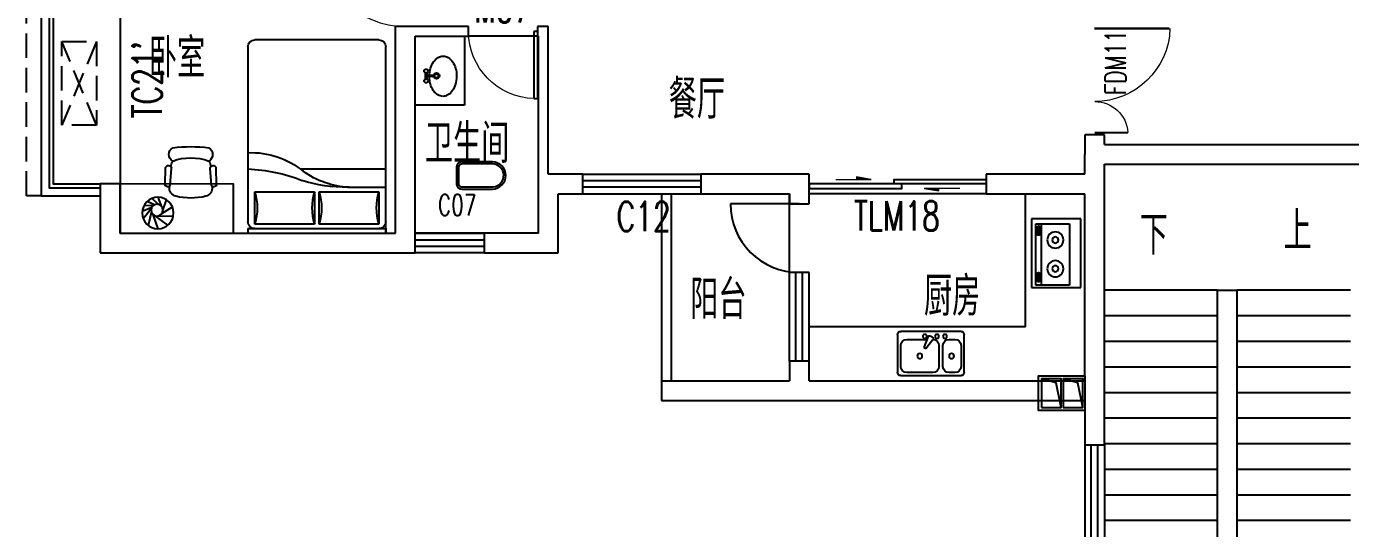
# Model space of a CAD drawing. Extents: x -503102 to -474302, y -636822 to -607622.
# Drawn here: x -503102 to -489652, y -622472 to -617372 of the extents above; entities that cross this region are included whole.
import ezdxf

# ---------------------------------------------------------------- set-up
doc = ezdxf.new("R2010")
doc.units = 0
doc.header["$LTSCALE"] = 1000
doc.header["$MEASUREMENT"] = 0
doc.linetypes.add('DASH', pattern=[0.35, 0.25, -0.1])
doc.layers.get('0').update_dxf_attribs({"linetype": 'CONTINUOUS'})
for name, color, linetype in [('BACONY', 6, 'CONTINUOUS'), ('FUR', 8, 'CONTINUOUS'), ('LVTRY', 8, 'CONTINUOUS'), ('PUB_DIM', 3, 'CONTINUOUS'), ('STAIR', 3, 'CONTINUOUS'), ('Text(文字)', 7, 'CONTINUOUS'), ('WALL', 2, 'CONTINUOUS'), ('WINDOW', 3, 'CONTINUOUS'), ('WINDOW_TEXT', 7, 'CONTINUOUS'), ('厨洁', 151, 'CONTINUOUS'), ('看线', 4, 'CONTINUOUS')]:
    doc.layers.add(name, color=color, linetype=linetype)
doc.layers.get('PUB_DIM').off()
doc.styles.add('_TCH_WINDOW', font='SIMPLEX', dxfattribs={"height": 3.5, "bigfont": 'GBCBIG'})
doc.styles.add('ATT', font='TXT')
doc.styles.add('DIM_FONT', font='ROMAND.shx', dxfattribs={"width": 0.7})
doc.styles.add('HZ', font='', dxfattribs={"width": 0.8})
doc.styles.get("Standard").update_dxf_attribs({"font": 'GBENOR', "bigfont": 'GBCBIG'})
doc.styles.get('HZ').set_extended_font_data('FangSong_GB2312')

# ---------------------------------------------------------------- blocks, each defined once
blk = doc.blocks.new('_E0BEL')
for p, q in [((0.6522834217175844, 117.5468732497684), (0.6522834221832455, 175.4968652047246)), ((12.65228342043701, 117.546873249601), (12.65228342096088, 175.4968652046154))]:
    blk.add_line(p, q)
for points, elevation in [([(12.65228342072805, 144.4557307574068, -0.0619213949914959), (85.7782436676789, 132.8287402738206, -0.0806552344356535), (148.7483689803048, 103.0044666416215, -0.1070504517096757), (194.1216056675766, 54.70981296166428, -0.138025864509439), (207.763815885759, 4.759227035472576, -0.1380258645093435), (193.353379306267, -44.97517002812672, -0.1070504517096055), (147.241206596489, -92.5647876926232, -0.0806552344357575), (83.8189038807759, -121.4150129582231, -0.0685214539471183), (2.633864805917255, -131.9564896668926, -0.0685214539470119), (-78.37906457250936, -120.1650277401895, -0.0806552344355982), (-141.3491898851352, -90.34075410804508, -0.1070504517095691), (-186.7224265724071, -42.04610042814965, -0.1380258645093513), (-200.3646367906476, 7.904485498162102, -0.1380258645094051)], 3.022155e-10), ([(-200.3646367906476, 7.904485498162102, -0.1380258645094051), (-185.9542002111557, 57.63888256903374, -0.1070504517097264), (-139.8420275013195, 105.2285002335338, -0.080655234435653), (-76.41972478554817, 134.0787254917377, -0.0650796564933818), (0.6522834219504148, 144.6237121807207, -0.0685214539470985)], 4.42014e-10)]:
    blk.add_lwpolyline(points, format="xyb", dxfattribs=dict(elevation=elevation))
for centre, radius in [((-43.34771657944656, 177.7264958539926, -4.22629522e-08), 20), ((56.65228342270712, 177.7264958530068, -4.22629522e-08), 20), ((7.181711176817771, 71.89251920751121, -4.22629522e-08), 30), ((7.181711176817771, 71.89251920751121, -4.22629522e-08), 20)]:
    blk.add_circle(centre, radius)
for centre, radius, start, end in [((6.652283418748992, -329.2449491757216, -4.22629522e-08), 516.9714450257705, 86.43569890830454, 93.56430109063734), ((6.652283428062217, 684.6979408753886, -4.22629522e-08), 516.9714450257438, 266.4356989083039, 269.3350069933236), ((6.652283423347397, 175.4968652046736, -4.22629522e-08), 6.000000000000227, 359.9999999994708, 179.9999999994708), ((6.652283428062217, 684.6979408753886, -4.22629522e-08), 516.9714450257438, 270.6649930056174, 273.564301090637), ((6.652283422881736, 117.5468732497174, -4.22629522e-08), 6.000000000000227, 179.9999999994708, 359.9999999994708)]:
    blk.add_arc(centre, radius, start, end)
at = {"style": 'DIM_FONT', "width": 0.8, "flags": 9}
for tag in ['YSIZE', 'XSIZE']:
    blk.add_attdef(tag, (0, 0), '', height=0.5, dxfattribs=at)
blk = doc.blocks.new('drr')
at = {"layer": '厨洁'}
for p, q in [((264992.566410295, 83147.70016103463), (264992.566410295, 83536.33652467102)), ((265023.2482284768, 83567.01834285283), (265636.8845921132, 83567.01834285283)), ((265350.5209557495, 83536.33652467102), (265084.6118648404, 83536.33652467102)), ((265575.5209557495, 83536.33652467102), (265514.1573193859, 83536.33652467102)), ((265667.566410295, 83536.33652467102), (265667.566410295, 83147.70016103463)), ((265023.2482284768, 83474.97288830737), (265023.2482284768, 83260.20016103463)), ((265411.8845921133, 83260.20016103463), (265411.8845921133, 83474.97288830737)), ((265452.7936830223, 83474.97288830737), (265452.7936830223, 83260.20016103463)), ((265636.8845921132, 83260.20016103463), (265636.8845921132, 83474.97288830737)), ((265259.8456898405, 83279.55327012556), (265277.5598580224, 83289.78054285284)), ((265298.6617284768, 83175.94283603464), (265259.8456898405, 83279.55327012556)), ((265277.5598580224, 83289.78054285284), (265347.8811125677, 83204.35966103464)), ((265084.6118648404, 83198.83652467099), (265290.0849739313, 83198.83652467099)), ((265328.0434966586, 83165.40461330736), (265342.3165966586, 83173.64519739828)), ((265514.1573193859, 83198.83652467099), (265575.5209557495, 83198.83652467099)), ((265636.8845921132, 83117.01834285283), (265023.2482284768, 83117.01834285283))]:
    blk.add_line(p, q, dxfattribs=at)
for centre, radius in [((265217.5664102952, 83367.586524671), 25.56818181818182), ((265539.7255012041, 83367.586524671), 25.56818181818182), ((265268.7027739313, 83168.1547064892), 20.45454545454545), ((265391.4300466587, 83168.1547064892), 20.45454545454545), ((265473.2482284768, 83168.1547064892), 20.45454545454545)]:
    blk.add_circle(centre, radius, dxfattribs=at)
for centre, radius, start, end in [((265023.2482284768, 83536.33652467102), 30.68181818181818, 90, 180), ((265084.6118648404, 83474.97288830737), 61.36363636363636, 90, 180), ((265350.5209557495, 83474.97288830737), 61.36363636363636, 0, 90), ((265514.1573193859, 83474.97288830737), 61.36363636363636, 90, 180), ((265575.5209557495, 83474.97288830737), 61.36363636363636, 0, 90), ((265636.8845921132, 83536.33652467102), 30.68181818181818, 0, 90), ((265084.6118648404, 83260.20016103463), 61.36363636363636, 180, 270), ((265350.5209557495, 83260.20016103463), 61.36363636363636, 270, 360), ((265514.1573193859, 83260.20016103463), 61.36363636363636, 180, 270), ((265575.5209557495, 83260.20016103463), 61.36363636363636, 270, 360), ((265023.2482284768, 83147.70016103463), 30.68181818181818, 180, 270), ((265317.8162239314, 83183.11876103464), 20.45454545454545, 200.5376779997213, 300.0000000000623), ((265332.0893239313, 83191.35934512553), 20.45454545454545, 300.0000000000623, 399.4623220008738), ((265636.8845921132, 83147.70016103463), 30.68181818181818, 270, 360)]:
    blk.add_arc(centre, radius, start, end, dxfattribs=at)
blk = doc.blocks.new('ewerw')
at = {"layer": '厨洁'}
for p, q in [((266352.5373784888, 82672.94943158956), (266852.5373784888, 82672.94943158956)), ((266352.5373784888, 81972.94943158959), (266352.5373784888, 82672.94943158956)), ((266397.0003916404, 82646.42157585), (266397.0003916404, 82023.64773799322)), ((266739.4456716567, 82646.42157585), (266397.0003916404, 82646.42157585)), ((266421.0074205657, 82603.35737043529), (266404.3871697712, 82603.35737043529)), ((266404.3871697712, 82603.35737043529), (266404.3871697712, 82538.68896090382)), ((266430.4835372786, 82613.82220474404), (266418.7725500546, 82613.70369991528)), ((266421.0074205657, 82538.68896090382), (266421.0074205657, 82603.35737043529)), ((266452.6958668246, 82646.42157585), (266452.6958668246, 82023.64773799322)), ((266739.4456716567, 82023.64773799322), (266739.4456716567, 82646.42157585)), ((266852.5373784888, 82672.94943158956), (266852.5373784888, 81972.94943158959)), ((266404.3871697712, 82538.68896090382), (266421.0074205657, 82538.68896090382)), ((266429.3072335909, 82522.06034991307), (266418.7913871265, 82522.06034991307)), ((266404.3871697712, 82130.36020737872), (266404.3871697712, 82065.69179784726)), ((266421.0074205657, 82130.36020737872), (266404.3871697712, 82130.36020737872)), ((266404.3871697712, 82065.69179784726), (266421.0074205657, 82065.69179784726)), ((266430.4835372786, 82140.82504168747), (266418.7725500546, 82140.7065368587)), ((266429.3072335909, 82049.06318685647), (266418.7913871265, 82049.06318685647)), ((266421.0074205657, 82065.69179784726), (266421.0074205657, 82130.36020737872)), ((266852.5373784888, 81972.94943158959), (266352.5373784888, 81972.94943158959)), ((266397.0003916404, 82023.64773799322), (266739.4456716567, 82023.64773799322))]:
    blk.add_line(p, q, dxfattribs=at)
for points in [[(266418.7913871265, 82522.06034991307, 0.2590339714206403), (266422.2141900414, 82523.96113434945, 0.0762761895455676), (266427.1485725783, 82535.48121423933, 0.0365148199121137), (266429.6060001075, 82549.02950470468, 0.026614996038891), (266430.6102321358, 82567.88204691456, 0.026614996038891), (266429.6060001075, 82586.73458912445, 0.0365148199121137), (266427.1485725783, 82600.28287958982, 0.0762761895455752), (266422.2141900414, 82611.80295947967, 0.2590339714203898), (266418.7913871265, 82613.70374391608, 0.2590339714202164), (266415.3685842113, 82611.80295947967, 0.056762457430155), (266411.3559685617, 82603.35737043529, 0.0365148199120382)], [(266429.3072335909, 82522.06034991307, 0.2590339714206403), (266432.7300365058, 82523.96113434945, 0.0762761895455676), (266437.6644190427, 82535.48121423933, 0.0365148199121137), (266440.1218465719, 82549.02950470468, 0.026614996038891), (266441.1260786001, 82567.88204691456, 0.026614996038891), (266440.1218465719, 82586.73458912445, 0.0365148199121137), (266437.6644190427, 82600.28287958982, 0.0762761895455752), (266432.7300365058, 82611.80295947967, 0.2590339714203898), (266429.3072335909, 82613.70374391608, 0.0784621676306809), (266428.0648777775, 82613.50758041222, 0.056762457430155)], [(266409.6663340924, 82538.68896090382, 0.0087359414318704), (266410.4342016745, 82535.48121423933, 0.0762761895456294), (266415.3685842113, 82523.96113434945, 0.2590339714204861), (266418.7913871265, 82522.06034991307, 0.2590339714206403)], [(266409.6663340924, 82065.69179784726, 0.0087359414318704), (266410.4342016745, 82062.48405118275, 0.0762761895456294), (266415.3685842113, 82050.96397129288, 0.2590339714204861), (266418.7913871265, 82049.06318685647, 0.2590339714206403)], [(266418.7913871265, 82049.06318685647, 0.2590339714206403), (266422.2141900414, 82050.96397129288, 0.0762761895455676), (266427.1485725783, 82062.48405118275, 0.0365148199121137), (266429.6060001075, 82076.0323416481, 0.026614996038891), (266430.6102321358, 82094.88488385799, 0.026614996038891), (266429.6060001075, 82113.7374260679, 0.0365148199121137), (266427.1485725783, 82127.28571653324, 0.0762761895455752), (266422.2141900414, 82138.80579642313, 0.2590339714203898), (266418.7913871265, 82140.7065808595, 0.2590339714202164), (266415.3685842113, 82138.80579642313, 0.056762457430155), (266411.3559685617, 82130.36020737872, 0.0365148199120382)], [(266429.3072335909, 82049.06318685647, 0.2590339714206403), (266432.7300365058, 82050.96397129288, 0.0762761895455676), (266437.6644190427, 82062.48405118275, 0.0365148199121137), (266440.1218465719, 82076.0323416481, 0.026614996038891), (266441.1260786001, 82094.88488385799, 0.026614996038891), (266440.1218465719, 82113.7374260679, 0.0365148199121137), (266437.6644190427, 82127.28571653324, 0.0762761895455752), (266432.7300365058, 82138.80579642313, 0.2590339714203898), (266429.3072335909, 82140.7065808595, 0.0784621676306809), (266428.0648777775, 82140.51041735565, 0.056762457430155)]]:
    blk.add_lwpolyline(points, format="xyb", dxfattribs=at)
for centre, radius in [((266593.9919507732, 82481.37460980771), 82.49649810437039), ((266593.9919507732, 82481.37460980771), 31.6309469674834), ((266593.9919507732, 82188.74138441838), 82.49649810437039), ((266593.9919507732, 82188.74138441838), 31.6309469674834)]:
    blk.add_circle(centre, radius, dxfattribs=at)
blk = doc.blocks.new('434')
at = {"layer": 'FUR'}
for p, q in [((203562.4044520982, 31868.66706669765), (203562.4044521043, 31915.33373336373)), ((203562.4044521043, 31915.33373336373), (204962.4044520869, 31915.3337331828)), ((204962.404452175, 31915.3226407245), (204962.4043573884, 31499.2627312725)), ((204962.4044520808, 31868.66706651672), (204962.4044520869, 31915.3337331828)), ((203562.4044520982, 31868.66706669765), (204962.4044520808, 31868.66706651672)), ((203562.4044518595, 30021.324951192), (203562.4044520892, 31798.66706669852)), ((204239.0711187505, 31822.0003999441), (203632.4044520913, 31822.0004000225)), ((203632.4044520913, 31822.0004000225), (203632.4044520491, 31495.3337333599)), ((204239.0711187083, 31495.3337332815), (204239.0711187505, 31822.0003999441)), ((204892.4044520757, 31822.00039985969), (204285.7377854165, 31822.00039993808)), ((204285.7377854165, 31822.00039993808), (204285.7377853743, 31495.33373327548)), ((204892.4044520334, 31495.33373319708), (204892.4044520757, 31822.00039985969)), ((204962.4044520718, 31798.66706651758), (204962.4044518421, 30021.32495101109)), ((203632.4044520491, 31495.3337333599), (204239.0711187083, 31495.3337332815)), ((204285.7377853743, 31495.33373327548), (204892.4044520334, 31495.33373319708)), ((204577.4044520314, 31448.66706657169), (204962.4044520266, 31448.66706652194)), ((204099.0711186798, 31262.00039996918), (204962.4044520024, 31262.0003998576)), ((204892.4044518339, 29951.32495102101), (203632.4044518496, 29951.32495118382))]:
    blk.add_line(p, q, dxfattribs=at)
for centre, radius, start, end in [((203632.4044520883, 31798.66706668947), 69.99999999913011, 89.99999999278577, 179.9999999923349), ((203072.4044520772, 31658.66706676359), 583.3333333260841, 343.7397949930194, 376.2602049916144), ((204799.0711187224, 31658.66706654044), 583.3333333260841, 163.7397949930193, 196.2602049916144), ((203725.7377854024, 31658.66706667914), 583.3333333260841, 343.7397949930194, 376.2602049916144), ((205452.4044520476, 31658.66706645603), 583.3333333260841, 163.7397949930193, 196.2602049916144), ((204892.4044520727, 31798.66706652663), 69.99999999913011, 359.9999999923349, 449.9999999927857), ((203484.034878909, 32977.25403336063), 1717.043043311995, 272.6160119931257, 291.4069439925834), ((204558.446118509, 29984.50039992567), 1464.289399981803, 89.25816399058093, 107.8033669933682), ((204627.0818652533, 30591.73159324254), 857.778086656007, 92.53978199187745, 126.0403109912693), ((203597.4044521045, 31921.16706669246), 824.5659566564196, 267.5672599906123, 309.54608099228), ((203632.4044518586, 30021.32495118295), 69.99999999913011, 179.9999999923349, 269.9999999927858), ((204892.3639707853, 30021.68832568353), 69.99999999913011, 270.0330484093343, 360.033048410236)]:
    blk.add_arc(centre, radius, start, end, dxfattribs=at)
blk = doc.blocks.new('12PSTG02')
at = {"color": 0, "linetype": 'ByBlock'}
for p, q in [((-5.882738000000002, 11.49340499999994), (-13.63649299999996, 11.29480499999999)), ((-5.734030000000002, 9.170817999999997), (-13.41555400000003, 8.575543000000035)), ((-4.996459000000001, 9.562866999999981), (-5.28420400000003, 9.540568000000007)), ((-5.882738000000002, -11.49340499999999), (-13.63649299999996, -11.29480499999999)), ((-5.734030000000002, -9.170817999999997), (-13.41555400000003, -8.575543000000035)), ((-4.996459000000001, -9.562866999999981), (-5.28420400000003, -9.540568000000007)), ((-4.996459000000001, -9.562866999999981), (-5.28098999999996, -9.544821000000011))]:
    blk.add_line(p, q, dxfattribs=at)
for centre, radius, start, end in [((39.48608300000002, 0), 62.48608299999999, 172.590731, 187.409269), ((-19.49999999999998, 6.311131999999987), 3.452742999999999, 30.392687, 149.607313), ((4.700969999999998, 0), 22.70097, 159.208954, 200.791046), ((-12.99883699999996, 0.9436919999999986), 7.999035000000001, 97.33471200000002, 116.212212), ((-13.09703699999998, 9.97002900000001), 1.430399999999997, 112.156422, 257.133709), ((-6.286552000000012, 10.30149600000004), 1.258456, 296.04311, 431.2838349999998), ((-4.647835999999967, 5.578087999999978), 4, 16.10866, 95), ((-28.187947, 0), 28.187947, 346.275006, 373.724994), ((-19.49999999999998, -6.311131999999987), 3.452742999999999, 210.392687, 329.607313), ((-12.99883699999996, -1.056308000000001), 7.999035000000001, 243.61801, 261.904764), ((-13.09703699999998, -9.97002900000001), 1.430399999999997, 102.866291, 247.843578), ((-6.286552000000012, -10.30149599999998), 1.258456, 288.716165, 423.95689), ((-4.647835999999967, -5.578087999999978), 4, 265, 343.89134)]:
    blk.add_arc(centre, radius, start, end, dxfattribs=at)
at = {"color": 0, "linetype": 'ByBlock', "style": 'ATT'}
for tag, p, flags in [('ITEM', (-21.99999999999999, -21), 3), ('ROOM_NUMBER', (-21.99999999999999, -29), 1)]:
    blk.add_attdef(tag, p, '', height=6, dxfattribs=dict(at, flags=flags))
blk = doc.blocks.new('-CHAI6')
at = {"xscale": 22.75, "yscale": 22.75, "zscale": 22.75}
blk.add_blockref('12PSTG02', (519.3039661977518, 27.9605796601586), dxfattribs=at)
blk = doc.blocks.new('M_C5')
for p, q in [((-60.16192104374932, 62.68461325480894), (-49.63460429589031, 152.1065615165353)), ((-28.08119270529278, 85.5738574138395), (7.413737712297004, 159.8281467487104)), ((-8.992281119622929, 87.95501956535735), (58.67843228853597, 149.1512966760219)), ((-53.99105266266269, -14.06874431869437), (-153.5547980225383, 44.95468834566416)), ((-70.82901607836537, 21.28130988847079), (-105.5706513122422, 120.2282728042846)), ((12.1610811973369, 83.25872809370229), (111.8935306657804, 114.3671185050116)), ((25.53403393035843, 75.43189319191879), (151.976158361067, 50.03246236002269)), ((42.31323223001527, 52.59037386479214), (156.1122218071468, -35.05672834750294)), ((48.33521730783104, 20.58951348862501), (102.0785434169302, -123.2070248560467)), ((-26.44012613309314, -30.03790376529833), (-152.9726097377861, -46.89755505358152)), ((14.47907216040039, -26.22849599220535), (-99.14332800768172, -125.5810515625417)), ((40.54031767207198, -2.332965136227358), (5.081947024460531, -160.0161421951379))]:
    blk.add_line(p, q)
for centre, radius in [((0, 0), 160), ((-11.20591059033177, 27.9958680989912), 60)]:
    blk.add_circle(centre, radius)
at = {"width": 0.8, "flags": 9}
for tag in ['XSIZE', 'YSIZE']:
    blk.add_attdef(tag, (0, 0), '', height=0.5, dxfattribs=at)
blk = doc.blocks.new('A$C182C7DDB')
at = {"layer": 'LVTRY', "linetype": 'Continuous'}
for p, q in [((229.9999317576003, 319.9999901166302), (180.9455086707894, 69.26152523310157)), ((449.9999317577167, 319.9999901165138), (400.9455086705566, 69.26152523286873)), ((180.9455086707894, 69.26152523310157), (29.99993175736745, 29.99999011639739)), ((400.9455086705566, 69.26152523286873), (249.9999317576004, 29.99999011639739))]:
    blk.add_line(p, q, dxfattribs=at)
for points in [[(469.9999317574838, 349.9999901163974), (-6.82425161358e-05, 349.9999901166301), (-6.82425161358e-05, -9.8838354461e-06), (469.9999317573674, -9.8834862001e-06)], [(29.99993175760029, 319.999990116281), (229.9999317576003, 319.9999901166302), (229.9999317576003, 29.99999011663021), (29.99993175736745, 29.99999011639739)], [(249.9999317576004, 319.9999901161646), (449.9999317578331, 319.9999901163974), (449.9999317573673, 29.99999011639739), (249.9999317576004, 29.99999011639739)]]:
    blk.add_lwpolyline(points, close=True, dxfattribs=at)
blk = doc.blocks.new('A$C3D92468E')
at = {"layer": 'WINDOW', "linetype": 'DASH'}
for p, q in [((849.9999953297082, -0.0003592714201659), (-4.6702916734e-06, 349.9996407285798)), ((-4.6703207772e-06, -0.0003592714201659), (849.9999953297082, 349.9996407285798))]:
    blk.add_line(p, q, dxfattribs=at)
blk.add_lwpolyline([(849.9999953297082, -0.0003592714201659), (849.9999953297082, 349.9996407285798), (-4.6702916734e-06, 349.9996407285798), (-4.6703207772e-06, -0.0003592714201659)], close=True, dxfattribs=at)
blk = doc.blocks.new('$TCHSYS$WIN2D')
for p, q in [((-0.5, 0.5), (0.5, 0.5)), ((0.5, 0.1666666666666666), (-0.5, 0.1666666666666666)), ((0.5, -0.1666666666666667), (-0.5, -0.1666666666666667)), ((-0.5, -0.5), (0.5, -0.5))]:
    blk.add_line(p, q)
blk = doc.blocks.new('$DorLib2D$00000001')
for p, q in [((0.45, 0.975), (0.5000000000000002, 0.975)), ((0.45, 0), (0.45, 0.975)), ((0.5, 0), (0.5, 0.975)), ((0.5, 0), (0.45, 0))]:
    blk.add_line(p, q)
at = {"lineweight": 13}
blk.add_arc((0.475, 0), 0.975, 91.46928358135379, 180, dxfattribs=at)
blk = doc.blocks.new('$DorLib2D$00000019')
at = {"lineweight": 13}
for p, q in [((0.15, 0.025), (0.2319490472796624, 0.0394520639279731)), ((0.35, 0.025), (0.15, 0.025)), ((0.2319490472796624, 0.0394520639279731), (0.2319490472796624, 0.025)), ((-0.35, -0.025), (-0.15, -0.025)), ((-0.15, -0.025), (-0.2319490472796624, -0.0394520639279731)), ((-0.2319490472796624, -0.0394520639279731), (-0.2319490472796624, -0.025))]:
    blk.add_line(p, q, dxfattribs=at)
for points in [[(-0.5, 0), (0.0192439877236663, 0), (0.0192439877236663, 0.025), (-0.5, 0.025)], [(0.5, -0.025), (-0.0239902237635983, -0.025), (-0.0239902237635983, 0), (0.5, 0)]]:
    blk.add_lwpolyline(points, close=True)
for points in [[(0.2319490472796624, 0.0394520639279731), (0.2319490472796624, 0.025), (0.15, 0.025)], [(-0.2319490472796624, -0.0394520639279731), (-0.2319490472796624, -0.025), (-0.15, -0.025)]]:
    blk.add_solid(points, dxfattribs=at)
blk = doc.blocks.new('$DorLib2D$00000025')
at = {"const_width": 0.02000000000002}
for points in [[(0.4809659091480242, -0.0014478852985489), (0.4809659091480242, 0.6906370592223703)], [(-0.4809658959978972, 0.0014478759854028), (-0.4809658959978972, 0.3083976873278363)]]:
    blk.add_lwpolyline(points, dxfattribs=at)
at = {"lineweight": 13}
for centre, radius, start, end in [((0.5046168020418103, -0.0019208093578045), 0.6987497204383784, 91.93968624619532, 179.7237749158179), ((-0.5007908120541872, 0.0025725639175704), 0.3066680763238383, 359.7898704781727, 445.750825813995)]:
    blk.add_arc(centre, radius, start, end, dxfattribs=at)

msp = doc.modelspace()

# ---------------------------------------------------------------- linework, layer by layer
msp.add_line((-499151.8808220792, -617471.6444130027), (-498651.8808220793, -617471.6444130027))
at = {"layer": 'BACONY'}
for p, q in [((-496651.8808220792, -619071.643608544), (-496651.8808220792, -620971.6436085437)), ((-496551.8808220794, -619071.643608544), (-496551.8808220794, -620971.6436085437))]:
    msp.add_line(p, q, dxfattribs=at)
at = {"layer": 'FUR'}
msp.add_lwpolyline([(-502151.8810641723, -618971.6325163139), (-502151.8808218426, -619471.632516329), (-500998.8053643729, -619471.818724738), (-500998.8056067026, -618971.818724738)], close=True, dxfattribs=at)
at = {"layer": 'STAIR'}
for p, q in [((-491001.8808220849, -620051.6436085443), (-492151.8808220849, -620051.6436085443)), ((-489651.8808220847, -620051.6436085443), (-490801.8808220848, -620051.6436085443)), ((-491001.8808220849, -620311.6436085443), (-492151.8808220849, -620311.6436085443)), ((-489651.880822085, -620311.6436085443), (-490801.8808220851, -620311.6436085443)), ((-491001.8808220849, -620571.6436085441), (-492151.8808220849, -620571.6436085444)), ((-489651.880822085, -620571.6436085444), (-490801.8808220851, -620571.6436085441)), ((-491001.8808220849, -620831.6436085443), (-492151.8808220849, -620831.6436085444)), ((-489651.8808220854, -620831.6436085444), (-490801.8808220854, -620831.6436085443)), ((-491001.8808220849, -621091.643608544), (-492151.8808220849, -621091.6436085444)), ((-489651.8808220854, -621091.6436085444), (-490801.8808220854, -621091.643608544)), ((-491001.8808220849, -621351.643608544), (-492151.8808220849, -621351.6436085444)), ((-489651.8808220854, -621351.6436085444), (-490801.8808220854, -621351.643608544)), ((-491001.8808220846, -621611.6436085443), (-492151.8808220846, -621611.6436085444)), ((-489651.8808220854, -621611.6436085444), (-490801.8808220854, -621611.6436085443)), ((-491001.8808220846, -621871.6436085443), (-492151.8808220846, -621871.6436085443)), ((-489651.8808220854, -621871.6436085443), (-490801.8808220854, -621871.6436085443)), ((-491001.8808220844, -622131.6436085441), (-492151.8808220844, -622131.6436085444)), ((-489651.8808220854, -622131.6436085444), (-490801.8808220854, -622131.6436085441)), ((-491001.8808220844, -622391.643608544), (-492151.8808220844, -622391.6436085444)), ((-489651.8808220855, -622391.6436085444), (-490801.8808220855, -622391.643608544))]:
    msp.add_line(p, q, dxfattribs=at)
at = {"layer": 'Text(文字)'}
msp.add_lwpolyline([(-490226.8808220828, -619751.6436085444, 0, 0, 0), (-490226.8808220849, -621571.643608545, 80, 0, 0), (-490226.8808220854, -621871.643608545, 0, 0, 0)], format="xyseb", dxfattribs=at)
at = {"layer": 'WALL', "linetype": 'Continuous'}
for p, q in [((-499151.8808220702, -617371.6444130233), (-499351.8808220794, -617371.6444130025)), ((-499351.8808220549, -619471.6436085465), (-499351.8808220794, -617371.6444130025)), ((-498611.7825418606, -617371.6444130146), (-499151.8808220702, -617371.6444130233)), ((-499151.8808220813, -617471.6444129687), (-498611.7825418606, -617471.6444129297)), ((-499151.8808220813, -619471.6436085509), (-499151.8808220813, -617471.6444129687)), ((-498611.7825418606, -617471.6444129297), (-498611.7825418606, -617371.6444130146)), ((-497801.2470261067, -617371.6444130233), (-497911.782541708, -617371.6444130146)), ((-497911.782541708, -617371.6444130146), (-497911.782541708, -617471.6444129297)), ((-497911.782541708, -617471.6444129297), (-497901.2470261459, -617471.6444129687)), ((-497901.2470261223, -618989.433950898), (-497901.2470261459, -617471.6444129687)), ((-497801.2470261068, -618871.6436085423), (-497801.2470261067, -617371.6444130233)), ((-492151.8808220877, -618471.6436085579), (-492351.8808220712, -618471.6436085589)), ((-492351.8808220712, -618471.6436085589), (-492351.8808220723, -618671.6436085453)), ((-492151.8808220854, -618571.6436085358), (-492151.8808220877, -618471.6436085579)), ((-492351.880822142, -618871.6436085464), (-492351.8808220723, -618671.643608543)), ((-492151.8808220854, -618571.6436085358), (-488501.8808220794, -618571.643608545)), ((-492151.880821936, -618771.6436085358), (-488601.8808220831, -618771.6436085365)), ((-492151.880822078, -618971.6436085454), (-492151.880821936, -618771.6436085358)), ((-497451.8808220426, -618871.6436085217), (-497801.2470261068, -618871.6436085423)), ((-497451.8808220426, -619071.6436085628), (-497451.8808220426, -618871.6436085217)), ((-495251.8808220794, -618871.6436085443), (-496251.8808220425, -618871.6436085226)), ((-496251.8808220425, -618871.6436085226), (-496251.8808220425, -619071.6436085626)), ((-495151.8808220426, -618871.643608546), (-495251.8808220794, -618871.6436085443)), ((-495151.8808220836, -619071.6436085261), (-495151.8808220426, -618871.643608546)), ((-492351.880822142, -618871.6436085464), (-493351.8808220424, -618871.6436085475)), ((-493351.8808220424, -618871.6436085475), (-493351.8808220424, -619071.6436085459)), ((-502151.8808221014, -618971.6440107609), (-502351.8808220737, -618971.6440107609)), ((-502351.8808220737, -618971.6440107609), (-502351.8808220734, -619671.6436085464)), ((-502151.880822091, -619471.6436085465), (-502151.8808221014, -618971.6440107609)), ((-497901.8808220319, -619471.6436085509), (-497901.8808220794, -618971.6436085443)), ((-497701.8808220321, -619671.643608551), (-497701.8808220321, -619071.6436085565)), ((-497701.8808220321, -619071.6436085565), (-497451.8808220426, -619071.6436085628)), ((-496251.8808220425, -619071.6436085626), (-495351.8808220832, -619071.6436085564)), ((-495351.8808220832, -619071.6436085564), (-495351.8808220906, -619171.6436085392)), ((-495151.8808220836, -619171.6436085394), (-495151.8808220836, -619071.6436085261)), ((-493351.8808220424, -619071.6436085459), (-492351.8808220716, -619071.6436085261)), ((-492351.8808220723, -620971.6436085571), (-492351.8808220716, -619071.6436085261)), ((-492151.880822079, -621071.6436085444), (-492151.880822078, -618971.6436085436)), ((-495351.8808220906, -619171.6436085392), (-495151.8808220836, -619171.6436085394)), ((-502151.880822091, -619471.6436085465), (-499351.8808220549, -619471.6436085465)), ((-499151.8808221188, -619671.6436085396), (-499151.8808221188, -619471.6436085651)), ((-497901.8808220319, -619471.6436085509), (-498451.8808220425, -619471.6436085651)), ((-498451.8808220425, -619471.6436085651), (-498451.8808220425, -619671.6436085426)), ((-502351.8808220734, -619671.6436085464), (-499251.880822079, -619671.6436085444)), ((-499251.880822079, -619671.6436085444), (-499151.8808221188, -619671.6436085396)), ((-498451.8808220425, -619671.6436085426), (-497701.8808220321, -619671.643608551)), ((-491001.8808220861, -624471.6436085443), (-491001.8808220844, -620051.6436085443)), ((-491001.8808220844, -620051.6436085443), (-490801.8808220846, -620051.6436085443)), ((-490801.880822086, -624471.6436085443), (-490801.8808220846, -620051.6436085443)), ((-495151.8808220831, -620771.6436085394), (-495351.8808220906, -620771.6436085394)), ((-495351.8808220906, -620771.6436085394), (-495351.8808220832, -620971.6436085319)), ((-495151.8808220831, -620971.6436085599), (-495151.8808220831, -620771.6436085394)), ((-496651.8808220792, -620971.6436085444), (-495351.8808220832, -620971.6436085319)), ((-496651.8808220792, -620971.6436085444), (-496651.8808220795, -621171.6436085444)), ((-495151.8808220831, -620971.6436085599), (-492351.8808220723, -620971.6436085571)), ((-492151.8808220714, -621621.6436085267), (-492151.880822079, -621071.6436085445)), ((-496651.8808220795, -621171.6436085444), (-495251.8808220818, -621171.6436085474)), ((-495251.8808220816, -621171.6436085474), (-492351.8808220709, -621171.643608557)), ((-492351.8808220709, -621171.643608557), (-492351.8808220539, -621621.6436085264)), ((-492351.8808220539, -621621.6436085264), (-492151.8808220714, -621621.6436085267))]:
    msp.add_line(p, q, dxfattribs=at)
at = {"layer": 'WINDOW', "linetype": 'DASH'}
for p, q in [((-503101.8808220793, -619091.6440107734), (-503101.8808220793, -616751.6440107733)), ((-502951.8808220794, -619091.6440107735), (-503101.8808220793, -619091.6440107734))]:
    msp.add_line(p, q, dxfattribs=at)
at = {"layer": 'WINDOW', "linetype": 'Continuous'}
for p, q in [((-502151.8808220791, -616871.6440107734), (-502151.8808220791, -618971.6440107734)), ((-495351.8808220801, -619875.7159362427), (-495351.8808220801, -619071.643608559)), ((-493351.880822064, -619071.643608544), (-495151.8808220743, -619071.6436084515))]:
    msp.add_line(p, q, dxfattribs=at)
at = {"layer": 'WINDOW'}
for p, q in [((-495251.8808220794, -619171.6436085429), (-495951.8808220794, -619171.6436085429)), ((-499151.8808220792, -619471.6436085439), (-498451.8808220791, -619471.6436085439)), ((-495351.8808220794, -620771.6436085426), (-495351.8808220794, -619871.6436085426)), ((-495151.8808220794, -619871.6436085426), (-495351.8808220794, -619871.6436085426)), ((-495285.2141554125, -620771.6436085426), (-495285.2141554125, -619871.6436085426)), ((-495218.547488746, -620771.6436085426), (-495218.547488746, -619871.6436085426)), ((-495151.8808220794, -620771.6436085426), (-495151.8808220794, -619871.6436085426))]:
    msp.add_line(p, q, dxfattribs=at)
at = {"layer": 'WINDOW', "linetype": 'Continuous'}
for points in [[(-502351.8808220794, -616751.6440107734), (-502951.8808220794, -616751.6440107734), (-502951.8808220794, -619091.6440107734), (-502351.8808220794, -619091.6440107734)], [(-502351.8808220794, -616831.6440107734), (-502871.8808220794, -616831.6440107734), (-502871.8808220794, -619011.6440107735), (-502351.8808220794, -619011.6440107735)], [(-502351.8808220794, -616871.6440107734), (-502831.8808220794, -616871.6440107734), (-502831.8808220794, -618971.6440107734), (-502351.8808220794, -618971.6440107734)]]:
    msp.add_lwpolyline(points, dxfattribs=at)
at = {"layer": 'WINDOW'}
msp.add_arc((-495251.8808220794, -619171.6436085429), 700, 180, 270, dxfattribs=at)
at = {"layer": '厨洁'}
for p, q in [((-498651.8808220793, -617471.6444130027), (-498651.8808220793, -618171.6444130028)), ((-498651.8808220793, -618171.6444130028), (-499151.8808220792, -618171.6444130028)), ((-492951.8808220791, -620421.6436085441), (-492951.8808220791, -619071.643608544)), ((-492951.8808220791, -620421.6436085441), (-495151.8808220789, -620421.6436085441))]:
    msp.add_line(p, q, dxfattribs=at)
for points in [[(-498368.2052652043, -618747.2033460404), (-498675.5464102982, -618747.2033460404, 0.388189486335232), (-498734.141336725, -618797.6987075066), (-498734.141336725, -618972.6987075065, 0.3881894863352318), (-498675.5464102982, -619023.1940689727), (-498368.2052652043, -619023.1940689727, 0.9789497254078776)], [(-498676.2535262889, -619001.6721535351), (-498358.5407897971, -619001.6721535351, 0.9366228349333887), (-498368.436396507, -618768.0768875451), (-498675.8864717743, -618768.0768875451, 0.3816363545261589), (-498713.26779522, -618799.0822468544), (-498713.26779522, -618971.526726932, 0.3995356638814483)]]:
    msp.add_lwpolyline(points, format="xyb", close=True, dxfattribs=at)
msp.add_lwpolyline([(-498428.6017813837, -618768.0768875451, 0, 0, -0.4406486610104654), (-498418.6413367249, -618777.6987075065, 0, 0, 0), (-498418.4682388621, -618991.142085902, 0, 0, -0.4116454858185727), (-498427.2316400772, -619000.6599186332, 1.5, 1.5, 0)], format="xyseb", dxfattribs=at)
at = {"layer": '看线'}
msp.add_line((-497911.7825418182, -617471.6444130027), (-498611.7825418182, -617471.6444130027), dxfattribs=at)

# ---------------------------------------------------------------- block references
at = {"layer": 'FUR', "xscale": -1}
for name, p, rotation in [('434', (-704414.2852741645, -587556.3098753615), 180), ('-CHAI6', (-501404.7540373066, -618595.8326549468), 90.00002777432395), ('M_C5', (-501767.3645966541, -619265.8074655306), 40.00002776826987)]:
    msp.add_blockref(name, p, dxfattribs=dict(at, rotation=rotation))
at = {"layer": 'PUB_DIM', "xscale": -1, "rotation": 180}
msp.add_blockref('A$C182C7DDB', (-492821.8807538371, -620921.6436184221), dxfattribs=at)
at = {"layer": 'WINDOW', "linetype": 'Continuous'}
ref = msp.add_blockref('$DorLib2D$00000001', (-499251.8808220793, -616921.6444130028), dxfattribs=dict(at, xscale=900, yscale=900, zscale=900, rotation=90))
ref.add_attrib('A', 'M09', (-499250.4249634489, -617206.6444130027), dxfattribs={"layer": 'WINDOW_TEXT', "linetype": 'Continuous', "height": 297.5, "rotation": 90, "style": '_TCH_WINDOW', "width": 0.7058823529411768})
ref = msp.add_blockref('$DorLib2D$00000001', (-498261.7825418187, -617421.6444130024), dxfattribs=dict(at, xscale=700, yscale=-700, zscale=700))
ref.add_attrib('A', 'M07', (-498551.7825418182, -617332.862557986), dxfattribs={"layer": 'WINDOW_TEXT', "linetype": 'Continuous', "height": 297.5, "style": '_TCH_WINDOW', "width": 0.7058823529411768})
ref = msp.add_blockref('$DorLib2D$00000025', (-492251.8808220758, -617921.6436085422), dxfattribs=dict(at, xscale=1100, yscale=-1100, zscale=1100, rotation=90.00000000025766))
ref.add_attrib('A', 'FDM11', (-491933.2848900915, -618068.1105992316), dxfattribs={"layer": 'WINDOW_TEXT', "linetype": 'Continuous', "height": 212.5, "rotation": 90.0000000002579, "style": '_TCH_WINDOW', "width": 0.7058823529411768})
at = {"layer": 'WINDOW', "linetype": 'Continuous', "xscale": -1, "rotation": 90}
msp.add_blockref('A$C3D92468E', (-502391.7256167197, -617523.4223912589), dxfattribs=at)
at = {"layer": 'WINDOW', "linetype": 'Continuous'}
ref = msp.add_blockref('$TCHSYS$WIN2D', (-496851.88082208, -618971.6436085443), dxfattribs=dict(at, xscale=-1200, yscale=-200, zscale=-1200, rotation=180))
ref.add_attrib('A', 'C12', (-497106.8808220801, -619450.3725148129), dxfattribs={"layer": 'WINDOW_TEXT', "linetype": 'Continuous', "height": 297.5, "style": '_TCH_WINDOW', "width": 0.7058823529411768})
ref = msp.add_blockref('$DorLib2D$00000019', (-494251.8808220739, -618971.6436085443), dxfattribs=dict(at, xscale=1800, yscale=-1800, zscale=1800, rotation=180))
ref.add_attrib('A', 'TLM18', (-494696.8808220749, -619445.3936085441), dxfattribs={"layer": 'WINDOW_TEXT', "linetype": 'Continuous', "height": 297.5, "style": '_TCH_WINDOW', "width": 0.7058823529411768})
ref = msp.add_blockref('$TCHSYS$WIN2D', (-498801.8808220797, -619571.6436085444), dxfattribs=dict(at, xscale=-700, yscale=200, zscale=-700))
ref.add_attrib('A', 'C07', (-498922.502624589, -619291.6107802674), dxfattribs={"layer": 'WINDOW_TEXT', "linetype": 'Continuous', "height": 212.5, "style": '_TCH_WINDOW', "width": 0.7058823529411768})
at = {"layer": 'WINDOW', "xscale": -1200, "yscale": -200, "zscale": -1200, "rotation": 89.99999999996386}
msp.add_blockref('$TCHSYS$WIN2D', (-492251.8808220797, -622221.64360854), dxfattribs=at)
at = {"layer": '厨洁', "rotation": 90}
msp.add_blockref('_E0BEL', (-498864.2252299478, -617880.9556737856, 4.22629522e-08), dxfattribs=at)
at = {"layer": '厨洁', "xscale": -1, "rotation": 180}
for name in ['ewerw', 'drr']:
    msp.add_blockref(name, (-759244.6753984906, -537351.6949773615), dxfattribs=at)

# ---------------------------------------------------------------- texts
at = {"layer": 'Text(文字)', "style": 'HZ', "width": 0.6}
for s, p in [('卧室', (-501859.4429279179, -617851.8126617977)), ('餐厅', (-496578.1177136825, -618271.248416817)), ('卫生间', (-499055.6228244965, -618721.364052663)), ('上', (-490331.1361412314, -619607.7967244107)), ('下', (-491792.7737317039, -619651.6506673729)), ('阳台', (-496360.2065858722, -620305.75381159)), ('厨房', (-493985.423783728, -620272.7155528547))]:
    msp.add_text(s, height=350, dxfattribs=at).set_placement(p)
at = {"layer": 'WINDOW_TEXT', "linetype": 'Continuous', "style": '_TCH_WINDOW', "width": 0.7058823529411768}
msp.add_text("TC21'", height=297.5, rotation=90, dxfattribs=at).set_placement((-501728.130822079, -618306.6440107737))

doc.saveas('drawing.dxf')
